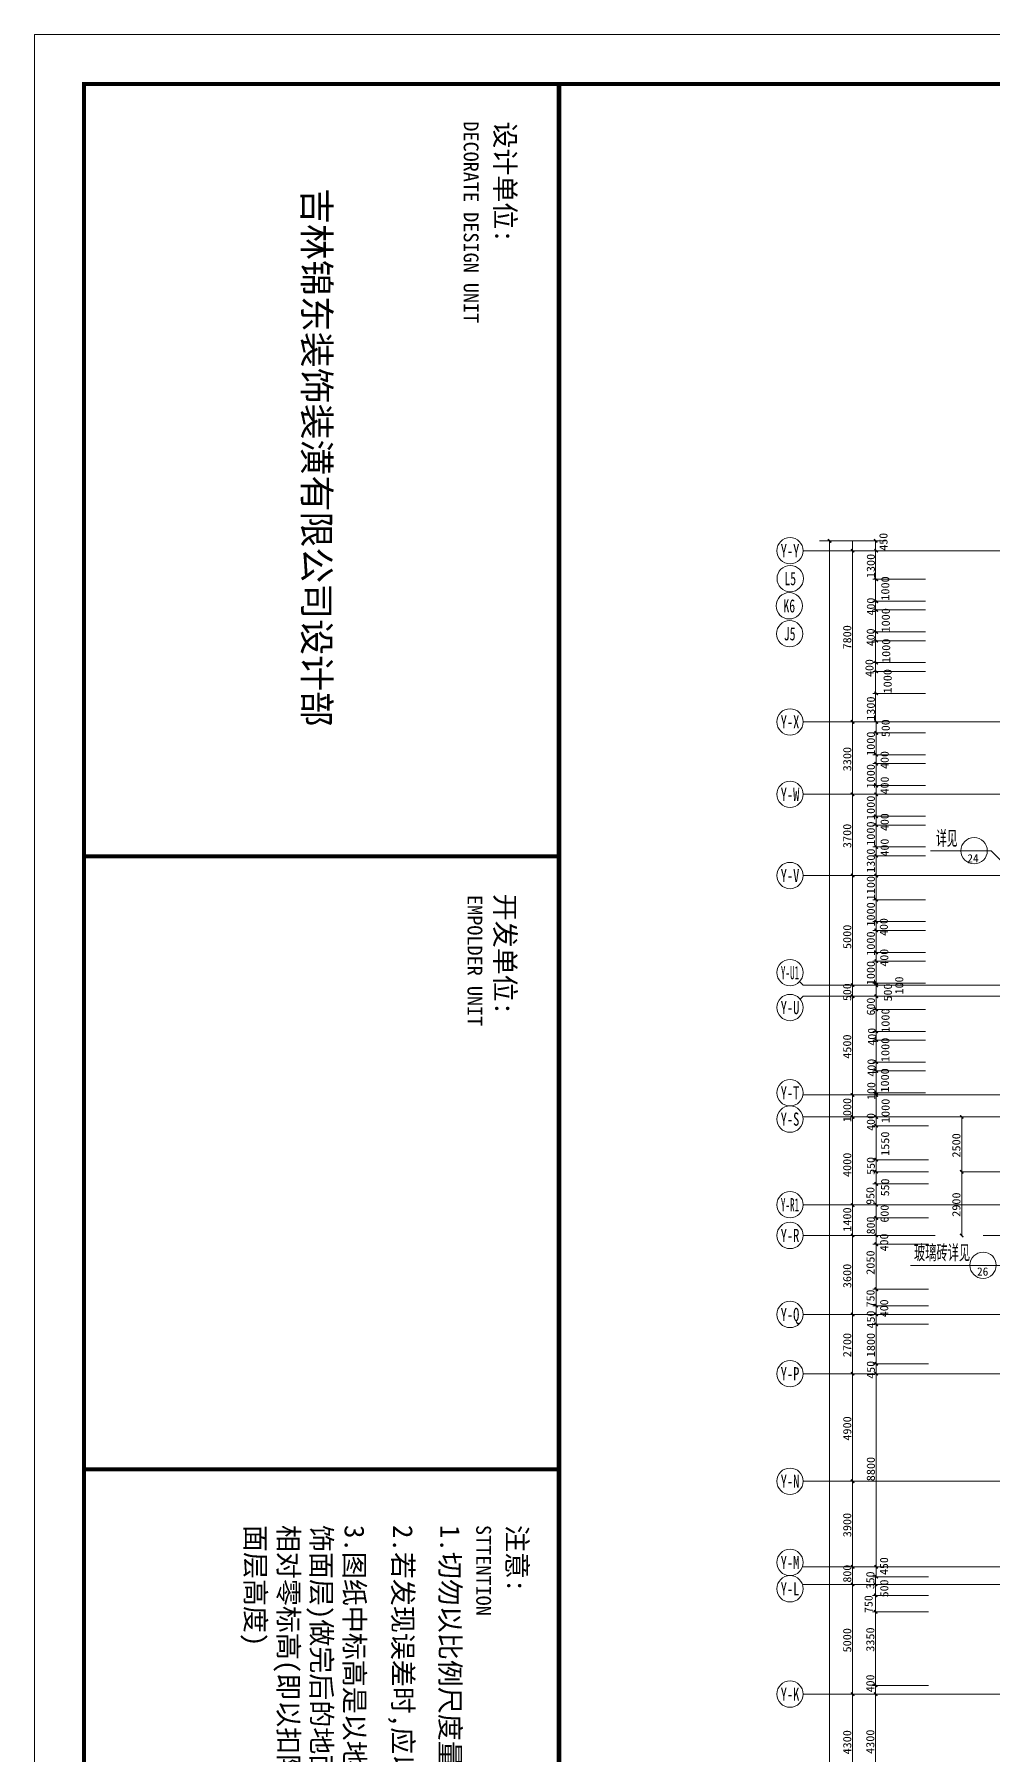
# Model space of a CAD drawing. Extents: x -307567 to 704339, y -10277 to 165507.
# Drawn here: x -118120 to -74487, y 87125 to 165506 of the extents above; entities that cross this region are included whole.
import ezdxf
from ezdxf.enums import TextEntityAlignment as Align

# ---------------------------------------------------------------- set-up
doc = ezdxf.new("R2010")
doc.units = 0
doc.header["$MEASUREMENT"] = 0
for name, color, linetype, lineweight in [('AXIS', 7, 'CONTINUOUS', 5), ('ziti', 32, 'CONTINUOUS', 0), ('我的', 255, 'CONTINUOUS', 0)]:
    doc.layers.add(name, color=color, linetype=linetype, lineweight=lineweight)
doc.styles.add('HZ', font='txt', dxfattribs={"width": 0.7, "height": 5, "bigfont": 'STF:宋体'})
doc.styles.get("Standard").update_dxf_attribs({"font": 'txt', "height": 3})

msp = doc.modelspace()

# ---------------------------------------------------------------- linework, layer by layer
at = {"layer": 'AXIS', "color": 0}
msp.add_lwpolyline([(12140.50649, 165506.4863), (-118119.60116, 165506.4863), (-118119.60116, -10277.04998), (12140.50649, -10277.04998)], close=True, dxfattribs=at)
at = {"layer": 'AXIS', "color": 0, "const_width": 180.29081}
msp.add_lwpolyline([(9886.87141, 163252.85122), (-115865.96608, 163252.85122), (-115865.96608, -8023.4149), (9886.87141, -8023.4149)], close=True, dxfattribs=at)
at = {"layer": 'ziti', "color": 0}
for p, q in [((-74556.60931, 128308.57241), (-77306.58335, 128308.57241)), ((-73428.06271, 127180.03496), (-74556.60931, 128308.57241)), ((-73392.06435, 109405.12384), (-78227.04994, 109405.12384))]:
    msp.add_line(p, q, dxfattribs=at)
at = {"layer": '我的', "color": 0}
for p, q in [((-83111.29066, 141979.95486), (-79811.30716, 141979.95486)), ((-79361.41927, 142429.95261), (-82361.40427, 142429.95261)), ((-81911.29666, 19280.56836), (-81911.29666, 142429.95261)), ((-80861.41177, 141979.95486), (-80861.41177, 142429.95261)), ((-80861.30191, 134179.99386), (-80861.30191, 141979.95486)), ((-77093.5229, 141979.95486), (-79936.0746, 141979.95486)), ((-79811.30716, 134179.99386), (-79811.30716, 142429.95261)), ((-5920.96616, 141979.96402), (-79811.30716, 141979.95486)), ((-77537.77116, 140679.95831), (-79936.0746, 140679.95831)), ((-77537.77116, 139679.96026), (-79936.0746, 139679.96026)), ((-77537.77116, 139279.96836), (-79936.0746, 139279.96836)), ((-77537.77116, 138279.97031), (-79936.0746, 138279.97031)), ((-77537.77116, 137879.96926), (-79936.0746, 137879.96926)), ((-77537.77116, 136879.98036), (-79936.0746, 136879.98036)), ((-77537.77116, 136479.97931), (-79936.0746, 136479.97931)), ((-77537.77116, 135479.98126), (-79936.0746, 135479.98126)), ((-83111.29066, 134179.99386), (-79811.30716, 134179.99386)), ((-80861.30191, 130880.01036), (-80861.30191, 134179.99386)), ((-77093.5229, 134179.99386), (-79936.0746, 134179.99386)), ((-5920.96616, 134180.00302), (-79811.30716, 134179.99386)), ((-79786.07535, 133679.99026), (-79786.07535, 134179.99386)), ((-77537.77116, 133679.99026), (-79936.0746, 133679.99026)), ((-79786.07535, 127180.02581), (-79786.07535, 133679.99026)), ((-77537.77116, 132680.00136), (-79936.0746, 132680.00136)), ((-77537.77116, 132280.00031), (-79936.0746, 132280.00031)), ((-77537.77116, 131280.00226), (-79936.0746, 131280.00226)), ((-77537.77116, 131280.00226), (-79936.0746, 131280.00226)), ((-83111.29066, 130880.01036), (-79811.30716, 130880.01036)), ((-83111.29066, 130880.01036), (-79811.30716, 130880.01036)), ((-80861.30191, 127180.02581), (-80861.30191, 130880.01036)), ((-80861.30191, 127180.02581), (-80861.30191, 130880.01036)), ((-77093.5229, 130880.01036), (-79936.0746, 130880.01036)), ((-77093.5229, 130880.01036), (-79936.0746, 130880.01036)), ((-5920.96616, 130880.01952), (-79811.30716, 130880.01036)), ((-77537.77116, 129880.01231), (-79936.0746, 129880.01231)), ((-77537.77116, 129880.01231), (-79936.0746, 129880.01231)), ((-77537.77116, 129480.01126), (-79936.0746, 129480.01126)), ((-77537.77116, 129480.01126), (-79936.0746, 129480.01126)), ((-77537.77116, 128480.02236), (-79936.0746, 128480.02236)), ((-77537.77116, 128480.02236), (-79936.0746, 128480.02236)), ((-77537.77116, 128080.02131), (-79936.0746, 128080.02131)), ((-77537.77116, 128080.02131), (-79936.0746, 128080.02131)), ((-83111.29066, 127180.02581), (-79811.30716, 127180.02581)), ((-83111.29066, 127180.02581), (-79811.30716, 127180.02581)), ((-80861.30191, 121680.05026), (-80861.30191, 127180.02581)), ((-77093.5229, 127180.02581), (-79936.0746, 127180.02581)), ((-77093.5229, 127180.02581), (-79936.0746, 127180.02581)), ((-5920.96616, 127180.03496), (-79811.30716, 127180.02581)), ((-79786.07535, 126080.03436), (-79786.07535, 127180.02581)), ((-79786.07535, 126080.03436), (-79786.07535, 127180.02581)), ((-77537.77116, 126080.03436), (-79936.0746, 126080.03436)), ((-77537.77116, 126080.03436), (-79936.0746, 126080.03436)), ((-79786.07535, 125080.03631), (-79786.07535, 126080.03436)), ((-77537.77116, 125080.03631), (-79936.0746, 125080.03631)), ((-77537.77116, 124680.03526), (-79936.0746, 124680.03526)), ((-79786.07535, 124680.03526), (-79786.07535, 125080.03631)), ((-79786.07535, 123680.04636), (-79786.07535, 124680.03526)), ((-77537.77116, 123680.04636), (-79936.0746, 123680.04636)), ((-77537.77116, 123680.04636), (-79936.0746, 123680.04636)), ((-77537.77116, 123280.04531), (-79936.0746, 123280.04531)), ((-77537.77116, 123280.04531), (-79936.0746, 123280.04531)), ((-79786.07535, 123280.04531), (-79786.07535, 123680.04636)), ((-79786.07535, 123280.04531), (-79786.07535, 123680.04636)), ((-79786.07535, 122280.04726), (-79786.07535, 123280.04531)), ((-79786.07535, 122280.04726), (-79786.07535, 123280.04531)), ((-83111.29066, 122180.05386), (-83275.16923, 122343.9599)), ((-83111.29066, 122180.05386), (-83275.16923, 122343.9599)), ((-77537.77116, 122280.04726), (-79936.0746, 122280.04726)), ((-77537.77116, 122280.04726), (-79936.0746, 122280.04726)), ((-79786.07535, 121680.05026), (-79786.07535, 122280.04726)), ((-79786.07535, 121680.05026), (-79786.07535, 122280.04726)), ((-83111.29066, 121680.05026), (-83246.20209, 121545.12967)), ((-83111.29066, 121680.05026), (-83246.20209, 121545.12967)), ((-83111.29066, 122180.05386), (-79811.30716, 122180.05386)), ((-83111.29066, 122180.05386), (-79811.30716, 122180.05386)), ((-83111.29066, 121680.05026), (-79811.30716, 121680.05026)), ((-83111.29066, 121680.05026), (-79811.30716, 121680.05026)), ((-80861.30191, 117180.07276), (-80861.30191, 121680.05026)), ((-77093.5229, 121680.05026), (-79936.0746, 121680.05026)), ((-77093.5229, 121680.05026), (-79936.0746, 121680.05026)), ((-5920.96616, 122180.06302), (-79811.30716, 122180.05386)), ((-5920.96616, 121680.05941), (-79811.30716, 121680.05026)), ((-5920.96616, 121680.05941), (-79811.30716, 121680.05026)), ((-79786.07535, 118680.06526), (-79786.07535, 121680.05026)), ((-79786.07535, 118680.06526), (-79786.07535, 121680.05026)), ((-77537.77116, 121080.05326), (-79936.0746, 121080.05326)), ((-77537.77116, 121080.05326), (-79936.0746, 121080.05326)), ((-77537.77116, 120080.06436), (-79936.0746, 120080.06436)), ((-77537.77116, 120080.06436), (-79936.0746, 120080.06436)), ((-79786.07535, 116180.08386), (-79786.07535, 120080.06436)), ((-77537.77116, 119680.06331), (-79936.0746, 119680.06331)), ((-77537.77116, 119680.06331), (-79936.0746, 119680.06331)), ((-77537.77116, 118680.06526), (-79936.0746, 118680.06526)), ((-77537.77116, 118680.06526), (-79936.0746, 118680.06526)), ((-77537.77116, 118680.06526), (-79936.0746, 118680.06526)), ((-77537.77116, 118280.07336), (-79936.0746, 118280.07336)), ((-77537.77116, 118280.07336), (-79936.0746, 118280.07336)), ((-83111.29066, 117180.07276), (-79811.30716, 117180.07276)), ((-83111.29066, 117180.07276), (-79811.30716, 117180.07276)), ((-80861.30191, 116180.08386), (-80861.30191, 117180.07276)), ((-80861.30191, 116180.08386), (-80861.30191, 117180.07276)), ((-77537.77116, 117280.07531), (-79936.0746, 117280.07531)), ((-77537.77116, 117280.07531), (-79936.0746, 117280.07531)), ((-77093.5229, 117180.07276), (-79936.0746, 117180.07276)), ((-77093.5229, 117180.07276), (-79936.0746, 117180.07276)), ((-5920.96616, 117180.08191), (-79811.30716, 117180.07276)), ((-83111.29066, 116180.08386), (-79811.30716, 116180.08386)), ((-83111.29066, 116180.08386), (-79811.30716, 116180.08386)), ((-80861.30191, 110780.11086), (-80861.30191, 116180.08386)), ((-80861.30191, 110780.11086), (-80861.30191, 116180.08386)), ((-77093.5229, 116180.08386), (-79936.0746, 116180.08386)), ((-77093.5229, 116180.08386), (-79936.0746, 116180.08386)), ((-5920.96616, 116180.09302), (-79811.30716, 116180.08386)), ((-79786.07535, 115780.08281), (-79786.07535, 116180.08386)), ((-79786.07535, 115780.08281), (-79786.07535, 116180.08386)), ((-75892.28379, 113680.10246), (-75892.28379, 116180.09302)), ((-75892.28379, 113680.10246), (-75892.28379, 116180.09302)), ((-74920.29158, 116180.09302), (-65570.05756, 116180.09302)), ((-77406.77817, 115780.08281), (-79936.0746, 115780.08281)), ((-77406.77817, 115780.08281), (-79936.0746, 115780.08281)), ((-79786.07535, 114230.09361), (-79786.07535, 115780.08281)), ((-79786.07535, 114230.09361), (-79786.07535, 115780.08281)), ((-77406.77817, 114230.09361), (-79936.0746, 114230.09361)), ((-77406.77817, 114230.09361), (-79936.0746, 114230.09361)), ((-77406.77817, 113680.09331), (-79936.0746, 113680.09331)), ((-77406.77817, 113680.09331), (-79936.0746, 113680.09331)), ((-77406.77817, 113680.09331), (-79936.0746, 113680.09331)), ((-79786.07535, 113680.09331), (-79786.07535, 114230.09361)), ((-79786.07535, 113680.09331), (-79786.07535, 114230.09361)), ((-79786.07535, 113130.09301), (-79786.07535, 113680.09331)), ((-79786.07535, 113130.09301), (-79786.07535, 113680.09331)), ((-79786.07535, 113130.09301), (-79786.07535, 113680.09331)), ((-75892.28379, 113680.10246), (-65570.05756, 113680.10246)), ((-75892.28379, 110780.12002), (-75892.28379, 113680.10246)), ((-75892.28379, 110780.12002), (-75892.28379, 113680.10246)), ((-75892.28379, 110780.12002), (-75892.28379, 113680.10246)), ((-77406.77817, 113130.09301), (-79936.0746, 113130.09301)), ((-77406.77817, 113130.09301), (-79936.0746, 113130.09301)), ((-77406.77817, 113130.09301), (-79936.0746, 113130.09301)), ((-79786.07535, 111580.10381), (-79786.07535, 113130.09301)), ((-79786.07535, 111580.10381), (-79786.07535, 113130.09301)), ((-79786.07535, 111580.10381), (-79786.07535, 113130.09301)), ((-83111.29066, 112180.10081), (-79811.30716, 112180.10081)), ((-83111.29066, 112180.10081), (-79811.30716, 112180.10081)), ((-83111.29066, 112180.10081), (-79811.30716, 112180.10081)), ((-5920.96616, 112180.10996), (-79811.30716, 112180.10081)), ((-77406.77817, 111580.10381), (-79936.0746, 111580.10381)), ((-77406.77817, 111580.10381), (-79936.0746, 111580.10381)), ((-77406.77817, 111580.10381), (-79936.0746, 111580.10381)), ((-79786.07535, 110780.11086), (-79786.07535, 111580.10381)), ((-79786.07535, 110780.11086), (-79786.07535, 111580.10381)), ((-79786.07535, 110780.11086), (-79786.07535, 111580.10381)), ((-83111.29066, 110780.11086), (-79811.30716, 110780.11086)), ((-83111.29066, 110780.11086), (-79811.30716, 110780.11086)), ((-83111.29066, 110780.11086), (-79811.30716, 110780.11086)), ((-80861.30191, 107180.12886), (-80861.30191, 110780.11086)), ((-80861.30191, 107180.12886), (-80861.30191, 110780.11086)), ((-77093.5229, 110780.11086), (-79936.0746, 110780.11086)), ((-77093.5229, 110780.11086), (-79936.0746, 110780.11086)), ((-77093.5229, 110780.11086), (-79936.0746, 110780.11086)), ((-79786.07535, 108705.11513), (-79786.07535, 110780.11086)), ((-79786.07535, 108705.11513), (-79786.07535, 110780.11086)), ((-79786.07535, 108705.11513), (-79786.07535, 110780.11086)), ((-74920.29158, 110780.12002), (-65570.05756, 110780.12002)), ((-77406.77817, 110380.10981), (-79936.0746, 110380.10981)), ((-77406.77817, 110380.10981), (-79936.0746, 110380.10981)), ((-77406.77817, 108330.11701), (-79936.0746, 108330.11701)), ((-77406.77817, 108330.11701), (-79936.0746, 108330.11701)), ((-79786.07535, 107180.12886), (-79786.07535, 108705.11513)), ((-79786.07535, 107180.12886), (-79786.07535, 108705.11513)), ((-77406.77817, 107580.12076), (-79936.0746, 107580.12076)), ((-77406.77817, 107580.12076), (-79936.0746, 107580.12076)), ((-83111.29066, 107180.12886), (-79811.30716, 107180.12886)), ((-83111.29066, 107180.12886), (-79811.30716, 107180.12886)), ((-80861.30191, 104480.14236), (-80861.30191, 107180.12886)), ((-80861.30191, 104480.14236), (-80861.30191, 107180.12886)), ((-77093.5229, 107180.12886), (-79936.0746, 107180.12886)), ((-77093.5229, 107180.12886), (-79936.0746, 107180.12886)), ((-77093.5229, 107180.12886), (-79936.0746, 107180.12886)), ((-77093.5229, 107180.12886), (-79936.0746, 107180.12886)), ((-77406.77817, 106730.13111), (-79936.0746, 106730.13111)), ((-77406.77817, 106730.13111), (-79936.0746, 106730.13111)), ((-5920.96616, 107180.13802), (-79811.30716, 107180.12886)), ((-79786.07535, 106730.13111), (-79786.07535, 107180.12886)), ((-79786.07535, 106730.13111), (-79786.07535, 107180.12886)), ((-79786.07535, 104930.14011), (-79786.07535, 106730.13111)), ((-79786.07535, 104930.14011), (-79786.07535, 106730.13111)), ((-83111.29066, 104480.14236), (-79811.30716, 104480.14236)), ((-83111.29066, 104480.14236), (-79811.30716, 104480.14236)), ((-80861.30191, 99580.16381), (-80861.30191, 104480.14236)), ((-80861.30191, 99580.16381), (-80861.30191, 104480.14236)), ((-77406.77817, 104930.14011), (-79936.0746, 104930.14011)), ((-77406.77817, 104930.14011), (-79936.0746, 104930.14011)), ((-77093.5229, 104480.14236), (-79936.0746, 104480.14236)), ((-77093.5229, 104480.14236), (-79936.0746, 104480.14236)), ((-77093.5229, 104480.14236), (-79936.0746, 104480.14236)), ((-77093.5229, 104480.14236), (-79936.0746, 104480.14236)), ((-5920.96616, 104480.15152), (-79811.30716, 104480.14236)), ((-79786.07535, 104480.14236), (-79786.07535, 104930.14011)), ((-79786.07535, 104480.14236), (-79786.07535, 104930.14011)), ((-79786.07535, 99580.16381), (-79786.07535, 104480.14236)), ((-79786.07535, 99580.16381), (-79786.07535, 104480.14236)), ((-83111.29066, 99580.16381), (-79811.30716, 99580.16381)), ((-83111.29066, 99580.16381), (-79811.30716, 99580.16381)), ((-83111.29066, 99580.16381), (-79811.30716, 99580.16381)), ((-83111.29066, 99580.16381), (-79811.30716, 99580.16381)), ((-83111.29066, 99580.16381), (-79811.30716, 99580.16381)), ((-83111.29066, 99580.16381), (-79811.30716, 99580.16381)), ((-80861.30191, 95680.17415), (-80861.30191, 99580.16381)), ((-80861.30191, 95680.17415), (-80861.30191, 99580.16381)), ((-77093.5229, 99580.16381), (-79936.0746, 99580.16381)), ((-77093.5229, 99580.16381), (-79936.0746, 99580.16381)), ((-77093.5229, 99580.16381), (-79936.0746, 99580.16381)), ((-77093.5229, 99580.16381), (-79936.0746, 99580.16381)), ((-77093.5229, 99580.16381), (-79936.0746, 99580.16381)), ((-77093.5229, 99580.16381), (-79936.0746, 99580.16381)), ((-5920.96616, 99580.17296), (-79811.30716, 99580.16381)), ((-5920.96616, 99580.17296), (-79811.30716, 99580.16381)), ((-79786.07535, 95680.17415), (-79786.07535, 99580.16381)), ((-79786.07535, 95680.17415), (-79786.07535, 99580.16381)), ((-83111.29066, 95680.17415), (-79811.30716, 95680.17415)), ((-83111.29066, 95680.17415), (-79811.30716, 95680.17415)), ((-83111.29066, 95680.17415), (-79811.30716, 95680.17415)), ((-83111.29066, 95680.17415), (-79811.30716, 95680.17415)), ((-80861.30191, 94880.1812), (-80861.30191, 95680.17415)), ((-80861.30191, 94880.1812), (-80861.30191, 95680.17415)), ((-77093.5229, 95680.17415), (-79936.0746, 95680.17415)), ((-79936.0746, 95680.17415), (-77165.81257, 95680.17415)), ((-77093.5229, 95680.17415), (-79936.0746, 95680.17415)), ((-79936.0746, 95680.17415), (-77165.81257, 95680.17415)), ((-5920.96616, 95680.19246), (-79811.30716, 95680.17415)), ((-5920.96616, 95680.19246), (-79811.30716, 95680.17415)), ((-79786.07535, 95230.1764), (-79786.07535, 95680.17415)), ((-79786.07535, 95230.1764), (-79786.07535, 95680.17415)), ((-83111.29066, 94880.1812), (-79811.30716, 94880.1812)), ((-83111.29066, 94880.1812), (-79811.30716, 94880.1812)), ((-83111.29066, 94880.1812), (-79811.30716, 94880.1812)), ((-83111.29066, 94880.1812), (-79811.30716, 94880.1812)), ((-80861.30191, 89880.20926), (-80861.30191, 94880.1812)), ((-80861.30191, 89880.20926), (-80861.30191, 94880.1812)), ((-79961.30641, 94880.1812), (-77168.77887, 94880.1812)), ((-79961.30641, 94880.1812), (-77168.77887, 94880.1812)), ((-79936.0746, 95230.1764), (-77406.77817, 95230.1764)), ((-79936.0746, 95230.1764), (-77406.77817, 95230.1764)), ((-79811.30716, 90180.20776), (-79811.30716, 95230.1764)), ((-79811.30716, 90180.20776), (-79811.30716, 95230.1764)), ((-5920.96616, 94880.19036), (-79811.30716, 94880.1812)), ((-5920.96616, 94880.19036), (-79811.30716, 94880.1812)), ((-79811.30716, 94580.1827), (-79811.30716, 94880.1812)), ((-79811.30716, 94580.1827), (-79811.30716, 94880.1812)), ((-79961.30641, 94380.18676), (-77406.77817, 94380.18676)), ((-79961.30641, 94380.18676), (-77406.77817, 94380.18676)), ((-79961.30641, 93630.19051), (-77406.77817, 93630.19051)), ((-79961.30641, 93630.19051), (-77406.77817, 93630.19051)), ((-79961.30641, 90280.20115), (-77406.77817, 90280.20115)), ((-79961.30641, 90280.20115), (-77406.77817, 90280.20115)), ((-79811.30716, 89880.20926), (-79811.30716, 90180.20776)), ((-79811.30716, 89880.20926), (-79811.30716, 90180.20776)), ((-83111.29066, 89880.20926), (-79811.30716, 89880.20926)), ((-83111.29066, 89880.20926), (-79811.30716, 89880.20926)), ((-83111.29066, 89880.20926), (-79811.30716, 89880.20926)), ((-83111.29066, 89880.20926), (-79811.30716, 89880.20926)), ((-80861.30191, 85580.24144), (-80861.30191, 89880.20926)), ((-79961.30641, 89880.20926), (-77168.77887, 89880.20926)), ((-79961.30641, 89880.20926), (-77168.77887, 89880.20926)), ((-79811.30716, 89580.21076), (-79811.30716, 89880.20926)), ((-79811.30716, 89580.21076), (-79811.30716, 89880.20926)), ((-5920.96616, 89880.20926), (-79811.30716, 89880.20926)), ((-5920.96616, 89880.20926), (-79811.30716, 89880.20926)), ((-79811.30716, 85930.23664), (-79811.30716, 89580.21076))]:
    msp.add_line(p, q, dxfattribs=at)
for points, const_width in [([(-94231.06931, 163252.85122), (-94231.06931, -8023.4149)], 225.36351), ([(-81986.29628, 142504.95224), (-81836.29703, 142354.95299)], 67.49966), ([(-80936.30153, 142054.95449), (-80786.30228, 141904.95524)], 67.49966), ([(-79886.41665, 142504.95224), (-79736.4174, 142354.95299)], 67.49966), ([(-79861.07498, 142054.95449), (-79711.07573, 141904.95524)], 67.49966), ([(-79861.07498, 140754.95793), (-79711.07573, 140604.95868)], 67.49966), ([(-79861.07498, 139754.95988), (-79711.07573, 139604.96063)], 67.49966), ([(-79861.07498, 139354.96799), (-79711.07573, 139204.96874)], 67.49966), ([(-79861.07498, 138354.96993), (-79711.07573, 138204.97068)], 67.49966), ([(-79861.07498, 137954.96888), (-79711.07573, 137804.96963)], 67.49966), ([(-79861.07498, 136954.97999), (-79711.07573, 136804.98074)], 67.49966), ([(-79861.07498, 136554.97893), (-79711.07573, 136404.97968)], 67.49966), ([(-79861.07498, 135554.98088), (-79711.07573, 135404.98163)], 67.49966), ([(-80936.30153, 134254.99349), (-80786.30228, 134104.99424)], 67.49966), ([(-79861.07498, 134254.99349), (-79711.07573, 134104.99424)], 67.49966), ([(-79861.07498, 133754.98988), (-79711.07573, 133604.99063)], 67.49966), ([(-79861.07498, 132755.00099), (-79711.07573, 132605.00174)], 67.49966), ([(-79861.07498, 132354.99993), (-79711.07573, 132205.00068)], 67.49966), ([(-80936.30153, 130955.00999), (-80786.30228, 130805.01074)], 67.49966), ([(-80936.30153, 130955.00999), (-80786.30228, 130805.01074)], 67.49966), ([(-79861.07498, 131355.00188), (-79711.07573, 131205.00263)], 67.49966), ([(-79861.07498, 131355.00188), (-79711.07573, 131205.00263)], 67.49966), ([(-79861.07498, 130955.00999), (-79711.07573, 130805.01074)], 67.49966), ([(-79861.07498, 130955.00999), (-79711.07573, 130805.01074)], 67.49966), ([(-79861.07498, 129955.01193), (-79711.07573, 129805.01268)], 67.49966), ([(-79861.07498, 129955.01193), (-79711.07573, 129805.01268)], 67.49966), ([(-79861.07498, 129555.01088), (-79711.07573, 129405.01163)], 67.49966), ([(-79861.07498, 129555.01088), (-79711.07573, 129405.01163)], 67.49966), ([(-79861.07498, 128555.02199), (-79711.07573, 128405.02274)], 67.49966), ([(-79861.07498, 128555.02199), (-79711.07573, 128405.02274)], 67.49966), ([(-115865.96608, 128058.33913), (-94231.06931, 128058.33913)], 180.29081), ([(-79861.07498, 128155.02093), (-79711.07573, 128005.02168)], 67.49966), ([(-79861.07498, 128155.02093), (-79711.07573, 128005.02168)], 67.49966), ([(-80936.30153, 127255.02543), (-80786.30228, 127105.02618)], 67.49966), ([(-80936.30153, 127255.02543), (-80786.30228, 127105.02618)], 67.49966), ([(-79861.07498, 127255.02543), (-79711.07573, 127105.02618)], 67.49966), ([(-79861.07498, 127255.02543), (-79711.07573, 127105.02618)], 67.49966), ([(-79861.07498, 126155.03399), (-79711.07573, 126005.03474)], 67.49966), ([(-79861.07498, 126155.03399), (-79711.07573, 126005.03474)], 67.49966), ([(-79861.07498, 125155.03593), (-79711.07573, 125005.03668)], 67.49966), ([(-79861.07498, 124755.03488), (-79711.07573, 124605.03563)], 67.49966), ([(-79861.07498, 123755.04599), (-79711.07573, 123605.04674)], 67.49966), ([(-79861.07498, 123755.04599), (-79711.07573, 123605.04674)], 67.49966), ([(-79861.07498, 123355.04493), (-79711.07573, 123205.04568)], 67.49966), ([(-79861.07498, 123355.04493), (-79711.07573, 123205.04568)], 67.49966), ([(-80936.30153, 122264.05307), (-80786.30228, 122114.05382)], 67.49966), ([(-80936.30153, 122264.05307), (-80786.30228, 122114.05382)], 67.49966), ([(-79861.07498, 122355.04688), (-79711.07573, 122205.04763)], 67.49966), ([(-79861.07498, 122355.04688), (-79711.07573, 122205.04763)], 67.49966), ([(-79861.07498, 122252.05057), (-79711.07573, 122102.05132)], 67.49966), ([(-79861.07498, 122252.05057), (-79711.07573, 122102.05132)], 67.49966), ([(-80936.30153, 121755.04988), (-80786.30228, 121605.05063)], 67.49966), ([(-80936.30153, 121755.04988), (-80786.30228, 121605.05063)], 67.49966), ([(-79861.07498, 121755.04988), (-79711.07573, 121605.05063)], 67.49966), ([(-79861.07498, 121755.04988), (-79711.07573, 121605.05063)], 67.49966), ([(-79861.07498, 121155.05288), (-79711.07573, 121005.05363)], 67.49966), ([(-79861.07498, 121155.05288), (-79711.07573, 121005.05363)], 67.49966), ([(-79861.07498, 120155.06399), (-79711.07573, 120005.06474)], 67.49966), ([(-79861.07498, 120155.06399), (-79711.07573, 120005.06474)], 67.49966), ([(-79861.07498, 119755.06293), (-79711.07573, 119605.06368)], 67.49966), ([(-79861.07498, 119755.06293), (-79711.07573, 119605.06368)], 67.49966), ([(-79861.07498, 118755.06488), (-79711.07573, 118605.06563)], 67.49966), ([(-79861.07498, 118755.06488), (-79711.07573, 118605.06563)], 67.49966), ([(-79861.07498, 118755.06488), (-79711.07573, 118605.06563)], 67.49966), ([(-79861.07498, 118355.07299), (-79711.07573, 118205.07374)], 67.49966), ([(-79861.07498, 118355.07299), (-79711.07573, 118205.07374)], 67.49966), ([(-80936.30153, 117255.07238), (-80786.30228, 117105.07313)], 67.49966), ([(-80936.30153, 117255.07238), (-80786.30228, 117105.07313)], 67.49966), ([(-79861.07498, 117355.07493), (-79711.07573, 117205.07568)], 67.49966), ([(-79861.07498, 117355.07493), (-79711.07573, 117205.07568)], 67.49966), ([(-79861.07498, 117255.07238), (-79711.07573, 117105.07313)], 67.49966), ([(-79861.07498, 117255.07238), (-79711.07573, 117105.07313)], 67.49966), ([(-80936.30153, 116255.08349), (-80786.30228, 116105.08424)], 67.49966), ([(-80936.30153, 116255.08349), (-80786.30228, 116105.08424)], 67.49966), ([(-79861.07498, 116255.08349), (-79711.07573, 116105.08424)], 67.49966), ([(-79861.07498, 116255.08349), (-79711.07573, 116105.08424)], 67.49966), ([(-75967.28341, 116255.09264), (-75817.28416, 116105.09339)], 67.49966), ([(-75967.28341, 116255.09264), (-75817.28416, 116105.09339)], 67.49966), ([(-79861.07498, 115855.08243), (-79711.07573, 115705.08318)], 67.49966), ([(-79861.07498, 115855.08243), (-79711.07573, 115705.08318)], 67.49966), ([(-79861.07498, 114305.09324), (-79711.07573, 114155.09399)], 67.49966), ([(-79861.07498, 114305.09324), (-79711.07573, 114155.09399)], 67.49966), ([(-79861.07498, 113755.09293), (-79711.07573, 113605.09368)], 67.49966), ([(-79861.07498, 113755.09293), (-79711.07573, 113605.09368)], 67.49966), ([(-75967.28341, 113755.10209), (-75817.28416, 113605.10284)], 67.49966), ([(-75967.28341, 113755.10209), (-75817.28416, 113605.10284)], 67.49966), ([(-79861.07498, 113205.09263), (-79711.07573, 113055.09338)], 67.49966), ([(-79861.07498, 113205.09263), (-79711.07573, 113055.09338)], 67.49966), ([(-79861.07498, 113205.09263), (-79711.07573, 113055.09338)], 67.49966), ([(-80936.30153, 112233.10042), (-80786.30228, 112083.10117)], 67.49966), ([(-80936.30153, 112233.10042), (-80786.30228, 112083.10117)], 67.49966), ([(-80936.30153, 112233.10042), (-80786.30228, 112083.10117)], 67.49966), ([(-79861.07498, 112256.09835), (-79711.07573, 112106.0991)], 67.49966), ([(-79861.07498, 112256.09835), (-79711.07573, 112106.0991)], 67.49966), ([(-79861.07498, 112256.09835), (-79711.07573, 112106.0991)], 67.49966), ([(-79861.07498, 111655.10343), (-79711.07573, 111505.10418)], 67.49966), ([(-79861.07498, 111655.10343), (-79711.07573, 111505.10418)], 67.49966), ([(-79861.07498, 111655.10343), (-79711.07573, 111505.10418)], 67.49966), ([(-80936.30153, 110855.11049), (-80786.30228, 110705.11124)], 67.49966), ([(-80936.30153, 110855.11049), (-80786.30228, 110705.11124)], 67.49966), ([(-80936.30153, 110855.11049), (-80786.30228, 110705.11124)], 67.49966), ([(-79861.07498, 110855.11049), (-79711.07573, 110705.11124)], 67.49966), ([(-79861.07498, 110855.11049), (-79711.07573, 110705.11124)], 67.49966), ([(-79861.07498, 110855.11049), (-79711.07573, 110705.11124)], 67.49966), ([(-75967.28341, 110855.11964), (-75817.28416, 110705.12039)], 67.49966), ([(-75967.28341, 110855.11964), (-75817.28416, 110705.12039)], 67.49966), ([(-75967.28341, 110855.11964), (-75817.28416, 110705.12039)], 67.49966), ([(-79861.07498, 110455.10943), (-79711.07573, 110305.11018)], 67.49966), ([(-79861.07498, 110455.10943), (-79711.07573, 110305.11018)], 67.49966), ([(-79861.07498, 108405.11663), (-79711.07573, 108255.11738)], 67.49966), ([(-79861.07498, 108405.11663), (-79711.07573, 108255.11738)], 67.49966), ([(-79861.07498, 107655.12038), (-79711.07573, 107505.12113)], 67.49966), ([(-79861.07498, 107655.12038), (-79711.07573, 107505.12113)], 67.49966), ([(-80936.30153, 107255.12849), (-80786.30228, 107105.12924)], 67.49966), ([(-80936.30153, 107255.12849), (-80786.30228, 107105.12924)], 67.49966), ([(-79861.07498, 107255.12849), (-79711.07573, 107105.12924)], 67.49966), ([(-79861.07498, 107255.12849), (-79711.07573, 107105.12924)], 67.49966), ([(-79861.07498, 107255.12849), (-79711.07573, 107105.12924)], 67.49966), ([(-79861.07498, 107255.12849), (-79711.07573, 107105.12924)], 67.49966), ([(-79861.07498, 106805.13074), (-79711.07573, 106655.13149)], 67.49966), ([(-79861.07498, 106805.13074), (-79711.07573, 106655.13149)], 67.49966), ([(-79861.07498, 105005.13974), (-79711.07573, 104855.14049)], 67.49966), ([(-79861.07498, 105005.13974), (-79711.07573, 104855.14049)], 67.49966), ([(-80936.30153, 104555.14199), (-80786.30228, 104405.14274)], 67.49966), ([(-80936.30153, 104555.14199), (-80786.30228, 104405.14274)], 67.49966), ([(-79861.07498, 104555.14199), (-79711.07573, 104405.14274)], 67.49966), ([(-79861.07498, 104555.14199), (-79711.07573, 104405.14274)], 67.49966), ([(-79861.07498, 104555.14199), (-79711.07573, 104405.14274)], 67.49966), ([(-79861.07498, 104555.14199), (-79711.07573, 104405.14274)], 67.49966), ([(-115865.96608, 100121.98832), (-94231.06931, 100121.98832)], 180.29081), ([(-80936.30153, 99655.16343), (-80786.30228, 99505.16418)], 67.49966), ([(-80936.30153, 99655.16343), (-80786.30228, 99505.16418)], 67.49966), ([(-80936.30153, 99655.16343), (-80786.30228, 99505.16418)], 67.49966), ([(-80936.30153, 95755.17378), (-80786.30228, 95605.17453)], 67.49966), ([(-80936.30153, 95755.17378), (-80786.30228, 95605.17453)], 67.49966), ([(-79861.07498, 95755.17378), (-79711.07573, 95605.17453)], 67.49966), ([(-79861.07498, 95755.17378), (-79711.07573, 95605.17453)], 67.49966), ([(-79861.07498, 95755.17378), (-79711.07573, 95605.17453)], 67.49966), ([(-79861.07498, 95755.17378), (-79711.07573, 95605.17453)], 67.49966), ([(-80936.30153, 94955.18083), (-80786.30228, 94805.18158)], 67.49966), ([(-80936.30153, 94955.18083), (-80786.30228, 94805.18158)], 67.49966), ([(-79886.30678, 94955.18083), (-79736.30753, 94805.18158)], 67.49966), ([(-79886.30678, 94955.18083), (-79736.30753, 94805.18158)], 67.49966), ([(-79861.07498, 95305.17603), (-79711.07573, 95155.17678)], 67.49966), ([(-79861.07498, 95305.17603), (-79711.07573, 95155.17678)], 67.49966), ([(-79886.30678, 94455.18638), (-79736.30753, 94305.18713)], 67.49966), ([(-79886.30678, 94455.18638), (-79736.30753, 94305.18713)], 67.49966), ([(-79886.30678, 93705.19013), (-79736.30753, 93555.19088)], 67.49966), ([(-79886.30678, 93705.19013), (-79736.30753, 93555.19088)], 67.49966), ([(-79886.30678, 90355.20078), (-79736.30753, 90205.20153)], 67.49966), ([(-79886.30678, 90355.20078), (-79736.30753, 90205.20153)], 67.49966), ([(-80936.30153, 89955.20888), (-80786.30228, 89805.20963)], 67.49966), ([(-80936.30153, 89955.20888), (-80786.30228, 89805.20963)], 67.49966), ([(-79886.30678, 89955.20888), (-79736.30753, 89805.20963)], 67.49966), ([(-79886.30678, 89955.20888), (-79736.30753, 89805.20963)], 67.49966)]:
    msp.add_lwpolyline(points, dxfattribs=dict(at, const_width=const_width))
for centre in [(-83711.28766, 141979.95486), (-83701.58312, 140709.3649), (-83745.23524, 139469.02381), (-83727.25438, 138196.93239), (-83711.28766, 134179.99386), (-83711.28766, 130880.01036), (-83711.28766, 130880.01036), (-75326.89355, 128310.64149), (-75326.89355, 128310.64149), (-83711.28766, 127180.02581), (-83711.28766, 127180.02581), (-83711.28766, 122756.04585), (-83711.28766, 122756.04585), (-83711.28766, 121166.05747), (-83711.28766, 121166.05747), (-83711.28766, 117280.07531), (-83711.28766, 117280.07531), (-83711.28766, 116080.08131), (-83711.28766, 116080.08131), (-83711.28766, 112180.10081), (-83711.28766, 112180.10081), (-83711.28766, 112180.10081), (-83711.28766, 110780.11086), (-83711.28766, 110780.11086), (-83711.28766, 110780.11086), (-74921.2071, 109421.36521), (-74921.2071, 109421.36521), (-74921.2071, 109421.36521), (-83711.28766, 107180.12886), (-83711.28766, 107180.12886), (-83711.28766, 104480.14236), (-83711.28766, 104480.14236), (-83711.28766, 99580.16381), (-83711.28766, 99580.16381), (-83711.28766, 99580.16381), (-83711.28766, 99580.16381), (-83711.28766, 99580.16381), (-83711.28766, 99580.16381), (-83711.28766, 95880.17926), (-83711.28766, 95880.17926), (-83711.28766, 94680.18526), (-83711.28766, 94680.18526), (-83711.28766, 89880.20926), (-83711.28766, 89880.20926), (-83711.28766, 89880.20926), (-83711.28766, 89880.20926)]:
    msp.add_circle(centre, 599.997, dxfattribs=at)

# ---------------------------------------------------------------- texts
at = {"layer": 'ziti', "color": 0, "style": 'HZ'}
for s, width, p, p2 in [('详见', 0.461426, (-77062.39512, 128479.18924), (-76078.02504, 128479.18924)), ('玻璃砖详见', 0.479883, (-78066.28415, 109600.75274), (-75506.92194, 109600.75274))]:
    msp.add_text(s, height=749.99625, dxfattribs=dict(at, width=width)).set_placement(p, p2, align=Align.FIT)
at = {"layer": '我的', "color": 0}
for s, width, p, p2 in [('450', 0.863994, (-79271.69804, 141984.01978), (-79271.69804, 142794.01024)), ('1300', 0.98667, (-79846.09702, 140729.95501), (-79846.09702, 141839.95312)), ('1000', 1.044701, (-79188.0925, 139704.67022), (-79188.0925, 140814.65917)), ('400', 0.925718, (-79844.08287, 139029.96656), (-79844.08287, 139839.96617)), ('1000', 1.044701, (-79165.53402, 138254.473), (-79165.53402, 139364.46196)), ('7800', 0.887996, (-80921.28696, 137479.97736), (-80921.28696, 138589.96632)), ('400', 0.925708, (-79850.0887, 137629.97661), (-79850.0887, 138439.96707)), ('1000', 1.044701, (-79148.57854, 136864.26084), (-79148.57854, 137974.24979)), ('400', 0.925718, (-79909.08499, 136229.97751), (-79909.08499, 137039.97712)), ('1000', 1.044709, (-79082.07497, 135478.69953), (-79082.07497, 136588.69764)), ('1300', 0.98667, (-79846.09702, 134229.99056), (-79846.09702, 135339.98867)), ('500', 0.925718, (-79171.21026, 133488.9939), (-79171.21026, 134298.99351)), ('1000', 1.044709, (-79846.09702, 132629.99551), (-79846.09702, 133739.99362)), ('3300', 0.887996, (-80921.28696, 131930.00511), (-80921.28696, 133039.99407)), ('400', 0.925708, (-79216.1075, 132040.00517), (-79216.1075, 132849.99563)), ('1000', 1.044709, (-79846.09702, 131150.00718), (-79846.09702, 132260.00529)), ('400', 0.925708, (-79216.1075, 130880.01036), (-79216.1075, 131690.00082)), ('400', 0.925708, (-79216.1075, 130880.01036), (-79216.1075, 131690.00082)), ('1000', 1.044701, (-79846.09702, 129710.01804), (-79846.09702, 130820.007)), ('1000', 1.044701, (-79846.09702, 129710.01804), (-79846.09702, 130820.007)), ('3700', 0.888003, (-80921.28696, 128430.01651), (-80921.28696, 129540.01462)), ('3700', 0.888003, (-80921.28696, 128430.01651), (-80921.28696, 129540.01462)), ('1000', 1.044709, (-79846.09702, 128536.01573), (-79846.09702, 129646.01385)), ('1000', 1.044709, (-79846.09702, 128536.01573), (-79846.09702, 129646.01385)), ('400', 0.925718, (-79216.1075, 129210.01444), (-79216.1075, 130020.01405)), ('400', 0.925718, (-79216.1075, 129210.01444), (-79216.1075, 130020.01405)), ('400', 0.925718, (-79216.1075, 128050.01963), (-79216.1075, 128860.01924)), ('400', 0.925718, (-79216.1075, 128050.01963), (-79216.1075, 128860.01924)), ('1300', 0.98667, (-79846.09702, 127300.02338), (-79846.09702, 128410.02149)), ('1300', 0.98667, (-79846.09702, 127300.02338), (-79846.09702, 128410.02149)), ('1100', 1.110004, (-79846.09702, 126051.0306), (-79846.09702, 127161.02871)), ('1100', 1.110004, (-79846.09702, 126051.0306), (-79846.09702, 127161.02871)), ('1000', 1.044701, (-79846.09702, 124853.04159), (-79846.09702, 125963.03055)), ('5000', 0.934732, (-80921.28696, 123830.04561), (-80921.28696, 124940.03457)), ('400', 0.925708, (-79256.09753, 124430.04261), (-79256.09753, 125240.03307)), ('1000', 1.044709, (-79846.09702, 123523.04336), (-79846.09702, 124633.04147)), ('1000', 1.044701, (-79846.09702, 122180.05386), (-79846.09702, 123290.04282)), ('1000', 1.044701, (-79846.09702, 122180.05386), (-79846.09702, 123290.04282)), ('400', 0.925718, (-79236.10252, 123030.04351), (-79236.10252, 123840.04312)), ('400', 0.925718, (-79236.10252, 123030.04351), (-79236.10252, 123840.04312)), ('100', 1.080005, (-78552.09715, 121768.37989), (-78552.09715, 122578.37951)), ('100', 1.080005, (-78552.09715, 121768.37989), (-78552.09715, 122578.37951)), ('500', 0.925708, (-80921.28696, 121461.05721), (-80921.28696, 122271.04767)), ('500', 0.925708, (-80921.28696, 121461.05721), (-80921.28696, 122271.04767)), ('600', 0.925708, (-79846.09702, 120804.05976), (-79846.09702, 121614.05022)), ('600', 0.925708, (-79846.09702, 120804.05976), (-79846.09702, 121614.05022)), ('500', 0.925708, (-79070.09993, 121444.4954), (-79070.09993, 122254.48586)), ('500', 0.925708, (-79070.09993, 121444.4954), (-79070.09993, 122254.48586)), ('1000', 1.044709, (-79179.26686, 120015.06224), (-79179.26686, 121125.06036)), ('1000', 1.044709, (-79179.26686, 120015.06224), (-79179.26686, 121125.06036)), ('400', 0.925718, (-79796.07286, 119430.06151), (-79796.07286, 120240.06112)), ('400', 0.925718, (-79796.07286, 119430.06151), (-79796.07286, 120240.06112)), ('4500', 0.888003, (-80921.28696, 118830.06451), (-80921.28696, 119940.06262)), ('4500', 0.888003, (-80921.28696, 118830.06451), (-80921.28696, 119940.06262)), ('1000', 1.044709, (-79186.07835, 118680.06526), (-79186.07835, 119790.06337)), ('1000', 1.044709, (-79186.07835, 118680.06526), (-79186.07835, 119790.06337)), ('400', 0.925708, (-79816.1045, 118020.07405), (-79816.1045, 118830.06451)), ('400', 0.925708, (-79816.1045, 118020.07405), (-79816.1045, 118830.06451)), ('1000', 1.044709, (-79206.07337, 117290.07282), (-79206.07337, 118400.07093)), ('1000', 1.044709, (-79206.07337, 117290.07282), (-79206.07337, 118400.07093)), ('100', 1.080005, (-79826.10201, 116956.51125), (-79826.10201, 117766.51087)), ('100', 1.080005, (-79826.10201, 116956.51125), (-79826.10201, 117766.51087)), ('1000', 1.044709, (-80921.28696, 115939.08165), (-80921.28696, 117049.07976)), ('1000', 1.044709, (-80921.28696, 115939.08165), (-80921.28696, 117049.07976)), ('1000', 1.044709, (-79176.77664, 115901.51775), (-79176.77664, 117011.51586)), ('1000', 1.044709, (-79176.77664, 115901.51775), (-79176.77664, 117011.51586)), ('400', 0.925718, (-79846.09702, 115547.08226), (-79846.09702, 116357.08188)), ('400', 0.925718, (-79846.09702, 115547.08226), (-79846.09702, 116357.08188)), ('1550', 0.93474, (-79195.0871, 114405.08663), (-79195.0871, 115515.08474)), ('1550', 0.93474, (-79195.0871, 114405.08663), (-79195.0871, 115515.08474)), ('2500', 0.888003, (-75952.30546, 114330.09616), (-75952.30546, 115440.09427)), ('2500', 0.888003, (-75952.30546, 114330.09616), (-75952.30546, 115440.09427)), ('4000', 0.934732, (-80921.28696, 113441.09609), (-80921.28696, 114551.08505)), ('4000', 0.934732, (-80921.28696, 113441.09609), (-80921.28696, 114551.08505)), ('550', 0.864004, (-79846.09702, 113543.09448), (-79846.09702, 114353.09409)), ('550', 0.864004, (-79846.09702, 113543.09448), (-79846.09702, 114353.09409)), ('950', 0.863994, (-79867.26391, 112176.60351), (-79867.26391, 112986.59397)), ('950', 0.863994, (-79867.26391, 112176.60351), (-79867.26391, 112986.59397)), ('950', 0.863994, (-79867.26391, 112176.60351), (-79867.26391, 112986.59397)), ('550', 0.864004, (-79196.07586, 112564.09852), (-79196.07586, 113374.09813)), ('550', 0.864004, (-79196.07586, 112564.09852), (-79196.07586, 113374.09813)), ('550', 0.864004, (-79196.07586, 112564.09852), (-79196.07586, 113374.09813)), ('600', 0.925718, (-79220.72173, 111367.02504), (-79220.72173, 112177.02465)), ('600', 0.925718, (-79220.72173, 111367.02504), (-79220.72173, 112177.02465)), ('600', 0.925718, (-79220.72173, 111367.02504), (-79220.72173, 112177.02465)), ('2900', 0.888003, (-75952.30546, 111630.10966), (-75952.30546, 112740.10777)), ('2900', 0.888003, (-75952.30546, 111630.10966), (-75952.30546, 112740.10777)), ('2900', 0.888003, (-75952.30546, 111630.10966), (-75952.30546, 112740.10777)), ('1400', 0.98667, (-80921.28696, 110949.10721), (-80921.28696, 112059.10532)), ('1400', 0.98667, (-80921.28696, 110949.10721), (-80921.28696, 112059.10532)), ('1400', 0.98667, (-80921.28696, 110949.10721), (-80921.28696, 112059.10532)), ('800', 0.925718, (-79846.09702, 110830.10756), (-79846.09702, 111640.10717)), ('800', 0.925718, (-79846.09702, 110830.10756), (-79846.09702, 111640.10717)), ('800', 0.925718, (-79846.09702, 110830.10756), (-79846.09702, 111640.10717)), ('400', 0.925708, (-79239.91109, 110056.38096), (-79239.91109, 110866.37142)), ('2050', 0.887996, (-79861.2947, 108988.12153), (-79861.2947, 110098.11049)), ('3600', 0.887996, (-80921.28696, 108380.12286), (-80921.28696, 109490.11182)), ('3600', 0.887996, (-80921.28696, 108380.12286), (-80921.28696, 109490.11182)), ('3600', 0.887996, (-80921.28696, 108380.12286), (-80921.28696, 109490.11182)), ('750', 0.864004, (-79861.2947, 107505.12113), (-79861.2947, 108315.12074)), ('400', 0.925708, (-79239.91109, 107056.39596), (-79239.91109, 107866.38642)), ('450', 0.863994, (-79846.09702, 106545.13143), (-79846.09702, 107355.12188)), ('450', 0.863994, (-79846.09702, 106545.13143), (-79846.09702, 107355.12188)), ('2700', 0.887996, (-80921.28696, 105230.13861), (-80921.28696, 106340.12757)), ('2700', 0.887996, (-80921.28696, 105230.13861), (-80921.28696, 106340.12757)), ('1800', 0.986662, (-79846.09702, 105230.13861), (-79846.09702, 106340.12757)), ('1800', 0.986662, (-79846.09702, 105230.13861), (-79846.09702, 106340.12757)), ('450', 0.863994, (-79846.09702, 104255.14349), (-79846.09702, 105065.13394)), ('450', 0.863994, (-79846.09702, 104255.14349), (-79846.09702, 105065.13394)), ('4900', 0.888003, (-80921.28696, 101430.15151), (-80921.28696, 102540.14962)), ('4900', 0.888003, (-80921.28696, 101430.15151), (-80921.28696, 102540.14962)), ('8800', 0.888003, (-79846.09702, 99580.16381), (-79846.09702, 100690.16192)), ('8800', 0.888003, (-79846.09702, 99580.16381), (-79846.09702, 100690.16192)), ('8800', 0.888003, (-79846.09702, 99580.16381), (-79846.09702, 100690.16192)), ('3900', 0.887996, (-80921.28696, 97030.17656), (-80921.28696, 98140.16552)), ('3900', 0.887996, (-80921.28696, 97030.17656), (-80921.28696, 98140.16552)), ('800', 0.925718, (-80921.28696, 94964.18042), (-80921.28696, 95774.18003)), ('800', 0.925718, (-80921.28696, 94964.18042), (-80921.28696, 95774.18003)), ('450', 0.863994, (-79243.75629, 95309.18602), (-79243.75629, 96119.17647)), ('450', 0.863994, (-79243.75629, 95309.18602), (-79243.75629, 96119.17647)), ('350', 0.863994, (-79871.29221, 94660.19024), (-79871.29221, 95470.1807)), ('350', 0.863994, (-79871.29221, 94660.19024), (-79871.29221, 95470.1807)), ('500', 0.925718, (-79234.93065, 94292.80926), (-79234.93065, 95102.80888)), ('500', 0.925718, (-79234.93065, 94292.80926), (-79234.93065, 95102.80888)), ('750', 0.863994, (-79947.9764, 93577.39231), (-79947.9764, 94387.38277)), ('750', 0.863994, (-79947.9764, 93577.39231), (-79947.9764, 94387.38277)), ('5000', 0.93474, (-80921.28696, 91780.19365), (-80921.28696, 92890.19177)), ('5000', 0.93474, (-80921.28696, 91780.19365), (-80921.28696, 92890.19177)), ('3350', 0.84571, (-79870.44993, 91810.21364), (-79870.44993, 92920.2026)), ('3350', 0.84571, (-79870.44993, 91810.21364), (-79870.44993, 92920.2026)), ('400', 0.925708, (-79871.29221, 89964.20847), (-79871.29221, 90774.19893)), ('400', 0.925708, (-79871.29221, 89964.20847), (-79871.29221, 90774.19893)), ('4300', 0.887999, (-80921.28696, 87130.22148), (-80921.28696, 88240.21502)), ('4300', 0.887999, (-80921.28696, 87130.22148), (-80921.28696, 88240.21502)), ('4300', 0.888003, (-79871.29221, 87155.21983), (-79871.29221, 88265.21794))]:
    msp.add_text(s, height=374.998125, rotation=90, dxfattribs=dict(at, width=width)).set_placement(p, p2, align=Align.FIT)
for s, height, width, p, p2 in [('Y-Y', 599.997, 0.531555, (-84136.52967, 141679.95636), (-83286.04564, 141679.95636)), ('L5', 599.997, 0.53551, (-83969.3186, 140409.3664), (-83433.81102, 140409.3664)), ('K6', 599.997, 0.53551, (-84012.97072, 139169.02531), (-83477.46314, 139169.02531)), ('J5', 599.997, 0.53551, (-83995.02647, 137896.93389), (-83459.5189, 137896.93389)), ('Y-X', 599.997, 0.531555, (-84136.52967, 133879.99536), (-83286.04564, 133879.99536)), ('Y-W', 599.997, 0.472493, (-84136.52967, 130580.01186), (-83286.04564, 130580.01186)), ('Y-W', 599.997, 0.472493, (-84136.52967, 130580.01186), (-83286.04564, 130580.01186)), ('24', 374.998125, 0.816035, (-75633.15422, 127776.37903), (-75123.1348, 127776.37903)), ('Y-V', 599.997, 0.472493, (-84136.52967, 126880.02731), (-83286.04564, 126880.02731)), ('Y-V', 599.997, 0.472493, (-84136.52967, 126880.02731), (-83286.04564, 126880.02731)), ('Y-U1', 599.997, 0.416235, (-84127.52093, 122456.04735), (-83295.05439, 122456.04735)), ('Y-U1', 599.997, 0.416235, (-84127.52093, 122456.04735), (-83295.05439, 122456.04735)), ('Y-U', 599.997, 0.531555, (-84136.52967, 120866.05897), (-83286.04564, 120866.05897)), ('Y-U', 599.997, 0.531555, (-84136.52967, 120866.05897), (-83286.04564, 120866.05897)), ('Y-T', 599.997, 0.531555, (-84136.52967, 116980.07681), (-83286.04564, 116980.07681)), ('Y-T', 599.997, 0.531555, (-84136.52967, 116980.07681), (-83286.04564, 116980.07681)), ('Y-S', 599.997, 0.531555, (-84136.52967, 115780.08281), (-83286.04564, 115780.08281)), ('Y-S', 599.997, 0.531555, (-84136.52967, 115780.08281), (-83286.04564, 115780.08281)), ('Y-R1', 599.997, 0.416235, (-84127.52093, 111880.10231), (-83295.05439, 111880.10231)), ('Y-R1', 599.997, 0.416235, (-84127.52093, 111880.10231), (-83295.05439, 111880.10231)), ('Y-R1', 599.997, 0.416235, (-84127.52093, 111880.10231), (-83295.05439, 111880.10231)), ('Y-R', 599.997, 0.531555, (-84136.52967, 110480.11236), (-83286.04564, 110480.11236)), ('Y-R', 599.997, 0.531555, (-84136.52967, 110480.11236), (-83286.04564, 110480.11236)), ('Y-R', 599.997, 0.531555, (-84136.52967, 110480.11236), (-83286.04564, 110480.11236)), ('26', 374.998125, 0.815977, (-75192.12859, 108948.80898), (-74682.14579, 108948.80898)), ('Y-Q', 599.997, 0.531555, (-84136.52967, 106880.13036), (-83286.04564, 106880.13036)), ('Y-Q', 599.997, 0.531555, (-84136.52967, 106880.13036), (-83286.04564, 106880.13036)), ('Y-P', 599.997, 0.531555, (-84136.52967, 104180.14386), (-83286.04564, 104180.14386)), ('Y-P', 599.997, 0.531555, (-84136.52967, 104180.14386), (-83286.04564, 104180.14386)), ('Y-N', 599.997, 0.531555, (-84136.52967, 99280.16531), (-83286.04564, 99280.16531)), ('Y-N', 599.997, 0.531555, (-84136.52967, 99280.16531), (-83286.04564, 99280.16531)), ('Y-N', 599.997, 0.531555, (-84136.52967, 99280.16531), (-83286.04564, 99280.16531)), ('Y-N', 599.997, 0.531555, (-84136.52967, 99280.16531), (-83286.04564, 99280.16531)), ('Y-N', 599.997, 0.531555, (-84136.52967, 99280.16531), (-83286.04564, 99280.16531)), ('Y-N', 599.997, 0.531555, (-84136.52967, 99280.16531), (-83286.04564, 99280.16531)), ('Y-M', 599.997, 0.531555, (-84136.52967, 95580.18076), (-83286.04564, 95580.18076)), ('Y-M', 599.997, 0.531555, (-84136.52967, 95580.18076), (-83286.04564, 95580.18076)), ('Y-L', 599.997, 0.531555, (-84136.52967, 94380.18676), (-83286.04564, 94380.18676)), ('Y-L', 599.997, 0.531555, (-84136.52967, 94380.18676), (-83286.04564, 94380.18676)), ('Y-K', 599.997, 0.531555, (-84136.52967, 89580.21076), (-83286.04564, 89580.21076)), ('Y-K', 599.997, 0.531555, (-84136.52967, 89580.21076), (-83286.04564, 89580.21076)), ('Y-K', 599.997, 0.531555, (-84136.52967, 89580.21076), (-83286.04564, 89580.21076)), ('Y-K', 599.997, 0.531555, (-84136.52967, 89580.21076), (-83286.04564, 89580.21076))]:
    msp.add_text(s, height=height, dxfattribs=dict(at, width=width)).set_placement(p, p2, align=Align.FIT)
at = {"layer": '我的', "color": 0, "attachment_point": 1, "rotation": 270}
for s, insert, char_height, width in [('{\\fSimSun|b0|i0|c134|p2;\\C250;DECORATE DESIGN UNIT}', (-97894.61335, 161544.34942), 676.0905242, 11381.8960826), ('{\\fSimHei|b0|i0|c134|p2;\\C250;设计单位:}', (-96235.06276, 161544.34942), 901.4540322, 8327.3438066), ('{\\fSimHei|b0|i0|c134|p2;\\C250;吉林锦东装饰装潢有限公司设计部}', (-104663.77468, 158503.54601), 1200, 37215.4117058), ('{\\fSimSun|b0|i0|c134|p2;\\C250;EMPOLDER UNIT}', (-97721.00071, 126290.29196), 676.0905242, 11976.077789), ('{\\fSimHei|b0|i0|c134|p2;\\C250;开发单位:}', (-96235.06276, 126349.83733), 901.4540322, 8327.3438066), ('{\\fSimHei|b0|i0|c134|p2;\\C250;3.图纸中标高是以地面饰面层(吊顶\\P饰面层)做完后的地面(吊顶)标高为\\P相对零标高(即以扣除地面(吊顶)饰\\P面层高度)}', (-103092.43808, 97588.26906), 901.4540322, 22452.787921), ('{\\fSimHei|b0|i0|c134|p2;\\C250;2.若发现误差时,应以实际距离为准.}', (-100889.36124, 97588.26906), 901.4540322, 22452.787921), ('{\\fSimHei|b0|i0|c134|p2;\\C250;1.切勿以比例尺度量此图.}', (-98738.43863, 97588.26906), 901.4540322, 22452.787921), ('{\\fSimSun|b0|i0|c134|p2;\\C250;STTENTION}', (-97324.6011, 97588.26906), 676.0905242, 8327.3438066), ('{\\fSimHei|b0|i0|c134|p2;\\C250;注意:}', (-95689.24402, 97588.26906), 901.4540322, 8327.3438066)]:
    msp.add_mtext(s, dxfattribs=dict(at, insert=insert, char_height=char_height, width=width))

doc.saveas('drawing.dxf')
